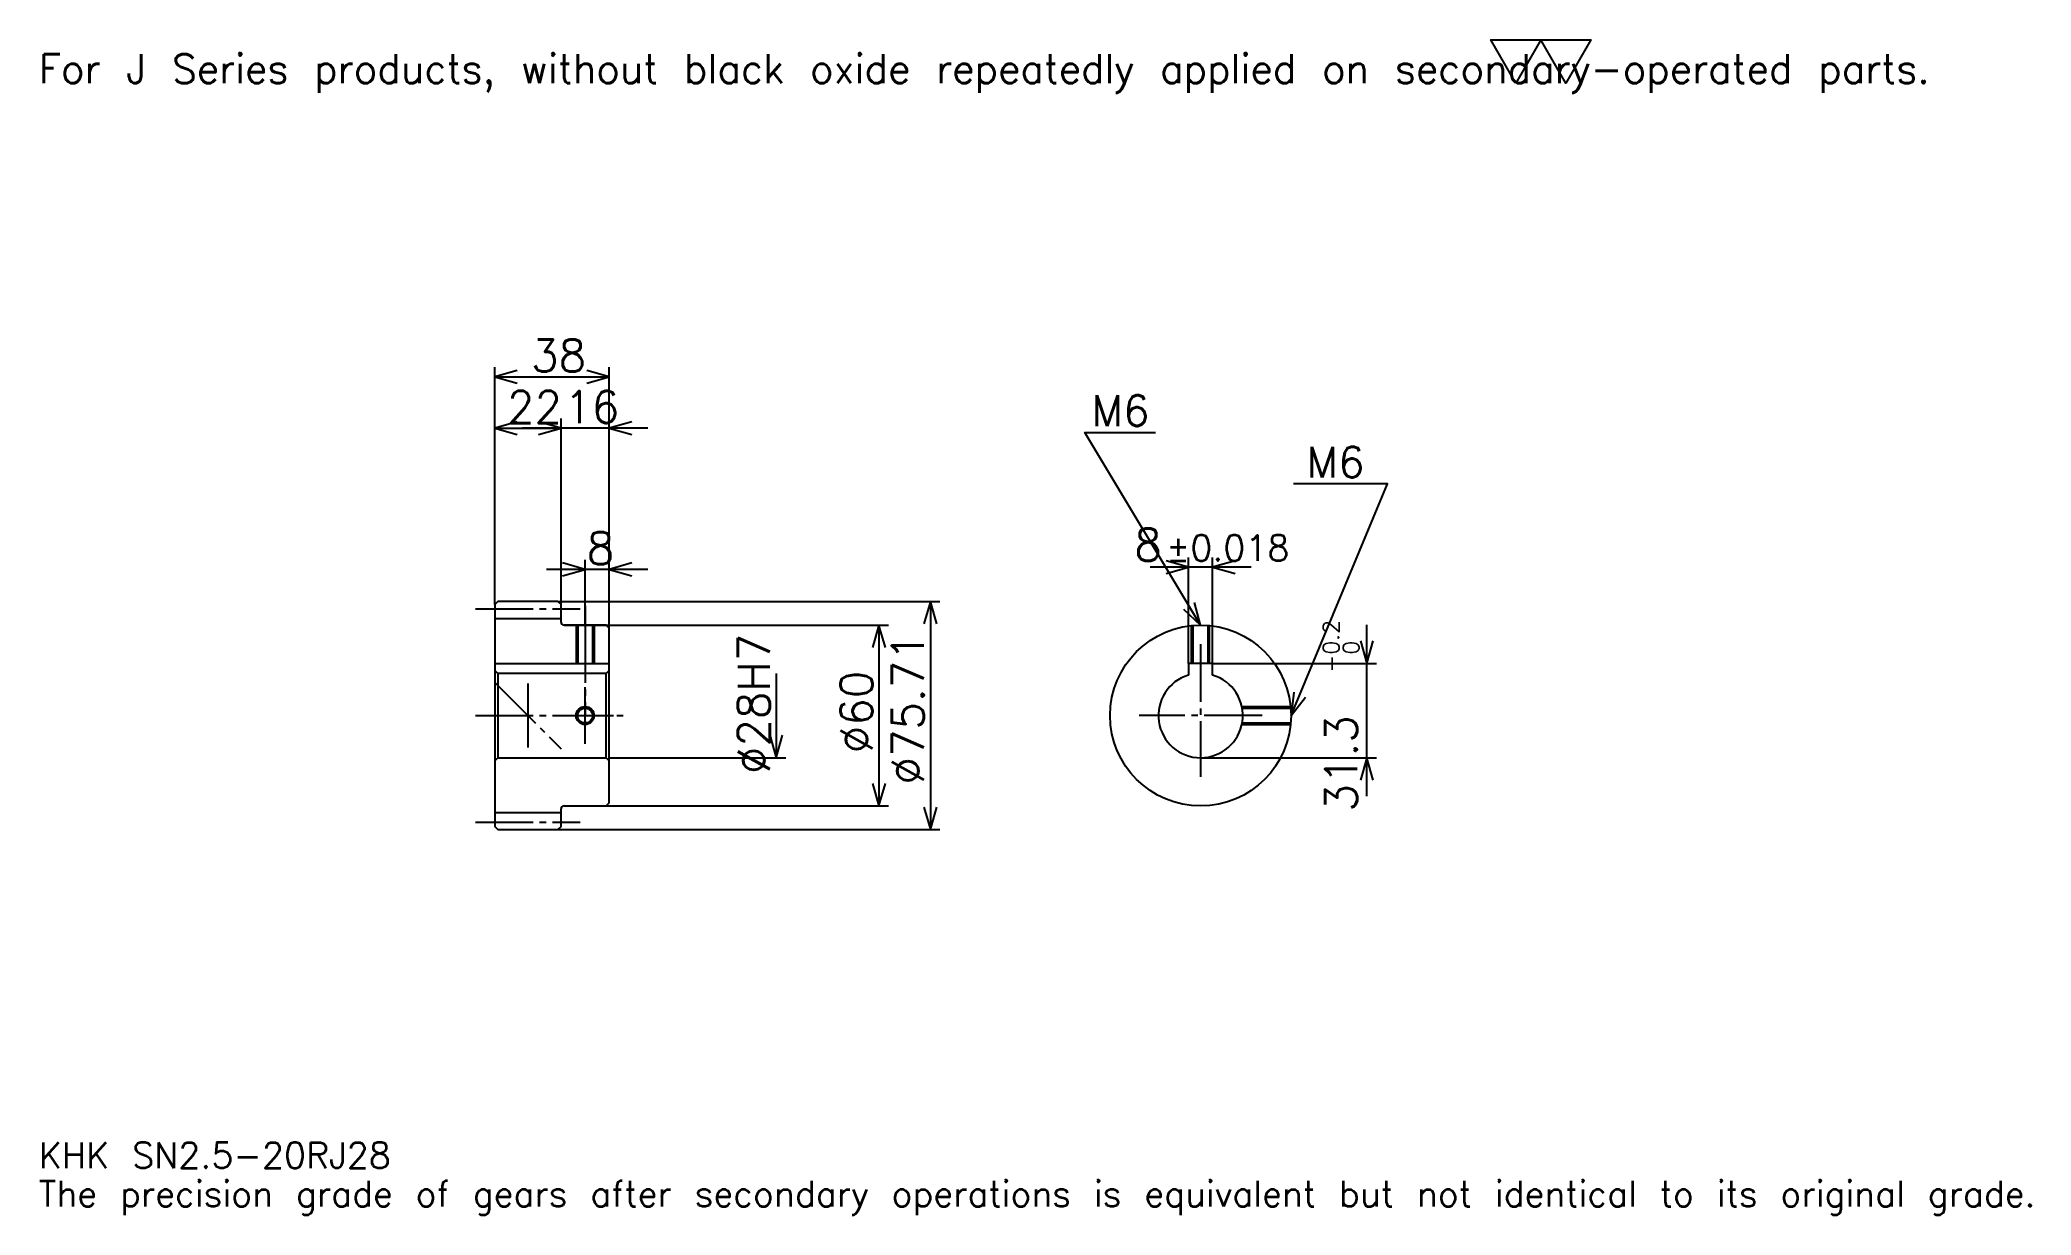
# Model space of a CAD drawing. Extents: x 22 to 682, y 8 to 398.
import ezdxf

# ---------------------------------------------------------------- set-up
doc = ezdxf.new("R2010")
doc.units = 0
doc.linetypes.add('DASHDOT', pattern=[25.565218, 19.173913, -2.130435, 2.130435, -2.130435])
doc.layers.get('0').update_dxf_attribs({"linetype": 'CONTINUOUS'})
doc.layers.add('DASHDOT', color=6, linetype='DASHDOT')
doc.styles.add('KANJI', font='TXT', dxfattribs={"bigfont": 'BIGFONT'})

msp = doc.modelspace()

# ---------------------------------------------------------------- linework, layer by layer
at = {"color": 5}
for p, q in [((172.565216, 211.485779), (172.565216, 289.246643)), ((172.565216, 286.050995), (210.565216, 286.050995)), ((210.565216, 211.485779), (210.565216, 289.246643)), ((194.565216, 211.485779), (194.565216, 272.203156)), ((172.565216, 269.007507), (194.565216, 269.007507)), ((223.347824, 269.007507), (181.782608, 269.007507)), ((202.565216, 211.485779), (202.565216, 225.333603)), ((402.739136, 190.930435), (402.739136, 226.082611)), ((410.739136, 190.930435), (410.739136, 226.082611)), ((223.347824, 222.137939), (189.782608, 222.137939)), ((423.521729, 222.886963), (389.956543, 222.886963)), ((172.565216, 210.485779), (172.565216, 211.485779)), ((193.565216, 211.485779), (210.565216, 211.485779)), ((194.565216, 210.485779), (194.565216, 211.485779)), ((202.565216, 203.630432), (202.565216, 211.485779)), ((202.565216, 203.630432), (202.565216, 211.485779)), ((210.565216, 211.485779), (320.282593, 211.485779)), ((210.565216, 202.630432), (210.565216, 211.485779)), ((317.086945, 211.485779), (317.086945, 135.775085)), ((195.565216, 203.630432), (210.565216, 203.630432)), ((210.565216, 203.630432), (303.239136, 203.630432)), ((300.043488, 203.630432), (300.043488, 143.630432)), ((461.869568, 146.847824), (461.869568, 203.713043)), ((265.956512, 187.630432), (265.956512, 159.630432)), ((410.739136, 190.930435), (465.065216, 190.930435)), ((210.565216, 159.630432), (269.152161, 159.630432)), ((406.739136, 159.630432), (465.065216, 159.630432)), ((195.565216, 143.630432), (210.565216, 143.630432)), ((210.565216, 143.630432), (303.239136, 143.630432)), ((193.565216, 135.775085), (210.565216, 135.775085)), ((210.565216, 135.775085), (320.282593, 135.775085))]:
    msp.add_line(p, q, dxfattribs=at)
at = {"color": 4}
for p, q in [((172.565216, 205.860779), (194.565216, 205.860779)), ((172.565216, 190.930435), (210.565216, 190.930435)), ((173.565216, 187.630432), (173.565216, 159.630432)), ((209.565216, 187.630432), (210.565216, 188.630432)), ((209.565216, 159.630432), (210.565216, 158.630432)), ((172.565216, 141.400085), (194.565216, 141.400085))]:
    msp.add_line(p, q, dxfattribs=at)
at = {"color": 7}
msp.add_line((183.565216, 184.282608), (183.565216, 162.978256), dxfattribs=at)
msp.add_lwpolyline([(511.304352, 383.478271), (502.995667, 397.880005), (536.230469, 397.880005), (527.921753, 383.478271), (519.613037, 397.880005), (511.304352, 383.478271)], dxfattribs=at)
at = {"color": 5}
for points in [[(180.021744, 288.181427), (172.565216, 286.050995), (180.021744, 283.920563)], [(203.108688, 283.920563), (210.565216, 286.050995), (203.108688, 288.181427)], [(180.021744, 271.137939), (172.565216, 269.007507), (180.021744, 266.877075)], [(187.108688, 266.877075), (194.565216, 269.007507), (187.108688, 271.137939)], [(187.108688, 266.877075), (194.565216, 269.007507), (187.108688, 271.137939)], [(218.021729, 271.137939), (210.565216, 269.007507), (218.021729, 266.877075)], [(406.739136, 203.630432), (368.391296, 267.543457), (391.82608, 267.543457)], [(436.739136, 173.630432), (468.695648, 250.5), (437.591309, 250.5)], [(395.282593, 220.756516), (402.739136, 222.886963), (395.282593, 225.017395)], [(418.195679, 225.017395), (410.739136, 222.886963), (418.195679, 220.756516)], [(195.108688, 220.007507), (202.565216, 222.137939), (195.108688, 224.268387)], [(218.021729, 224.268387), (210.565216, 222.137939), (218.021729, 220.007507)], [(319.217377, 204.029251), (317.086945, 211.485779), (314.956512, 204.029251)], [(401.075958, 208.928253), (406.739136, 203.630432), (404.729614, 211.120453)], [(302.17392, 196.173904), (300.043488, 203.630432), (297.913055, 196.173904)], [(459.739136, 198.386948), (461.869568, 190.930435), (464, 198.386948)], [(437.634277, 181.333496), (436.739136, 173.630432), (441.568695, 179.697861)], [(263.82608, 167.08696), (265.956512, 159.630432), (268.086945, 167.08696)], [(464, 152.173904), (461.869568, 159.630432), (459.739136, 152.173904)], [(297.913055, 151.08696), (300.043488, 143.630432), (302.17392, 151.08696)], [(314.956512, 143.231613), (317.086945, 135.775085), (319.217377, 143.231613)]]:
    msp.add_lwpolyline(points, dxfattribs=at)
at = {"color": 4}
for points in [[(194.565216, 204.630432), (194.565216, 210.485779), (193.565216, 211.485779), (173.565216, 211.485779), (172.565216, 210.485779), (172.565216, 158.630432)], [(195.565216, 143.630432), (209.565216, 143.630432), (210.565216, 144.630432), (210.565216, 202.630432), (209.565216, 203.630432), (195.565216, 203.630432)], [(199.565216, 203.630432), (199.565216, 190.930435)], [(200.105225, 203.630432), (200.105225, 190.930435)], [(205.025208, 203.630432), (205.025208, 190.930435)], [(205.565216, 203.630432), (205.565216, 190.930435)], [(403.739136, 190.930435), (403.739136, 203.480057)], [(404.279114, 190.930435), (404.279114, 203.529404)], [(409.199158, 190.930435), (409.199158, 203.529404)], [(409.739136, 190.930435), (409.739136, 203.480057)], [(172.565216, 158.630432), (173.565216, 159.630432), (209.565216, 159.630432), (209.565216, 187.630432), (173.565216, 187.630432), (172.565216, 188.630432)], [(410.739136, 187.046844), (410.739136, 190.930435), (402.739136, 190.930435), (402.739136, 187.046844)], [(420.41394, 176.630432), (436.588745, 176.630432)], [(420.521301, 176.090439), (436.638092, 176.090439)], [(420.41394, 170.630432), (436.588745, 170.630432)], [(420.521301, 171.170425), (436.638092, 171.170425)], [(172.565216, 158.630432), (172.565216, 136.775085), (173.565216, 135.775085), (193.565216, 135.775085), (194.565216, 136.775085), (194.565216, 142.630432)]]:
    msp.add_lwpolyline(points, dxfattribs=at)
for centre, radius in [((406.739136, 173.630432), 30), ((202.565216, 173.630432), 2.46)]:
    msp.add_circle(centre, radius, dxfattribs=at)
at = {"color": 7}
msp.add_circle((202.565216, 173.630432), 3, dxfattribs=at)
at = {"color": 4}
for centre, radius, start, end in [((195.565216, 204.630432), 1, 180, 270), ((406.739136, 173.630432), 14, 106.601549926, 73.398450074), ((195.565216, 142.630432), 1, 90, 180)]:
    msp.add_arc(centre, radius, start, end, dxfattribs=at)
at = {"layer": 'DASHDOT', "color": 7}
for p, q in [((166.173904, 208.985779), (200.956512, 208.985779)), ((202.565216, 203.630432), (202.565216, 173.630432)), ((406.739136, 197.321732), (406.739136, 153.239136)), ((172.565216, 184.630432), (194.565216, 162.630432)), ((166.173904, 173.630432), (216.956512, 173.630432)), ((427.130432, 173.630432), (386.347839, 173.630432)), ((166.173904, 138.275085), (200.956512, 138.275085))]:
    msp.add_line(p, q, dxfattribs=at)
for points in [[(202.565216, 210.021729), (202.565216, 184.539124)], [(202.565216, 164.239136), (202.565216, 183.021729)], [(193.17392, 173.630432), (211.956512, 173.630432)]]:
    msp.add_lwpolyline(points, dxfattribs=at)

# ---------------------------------------------------------------- texts
at = {"color": 7, "style": 'KANJI'}
for s, height, p in [('For J Series products, without black oxide repeatedly applied on secondary-operated parts.', 9.586957, (21.304348, 383.478271)), ('38', 10.652174, (184.641296, 287.755341)), ('22', 10.652174, (176.641296, 270.711853)), ('16', 10.652174, (195.641296, 270.711853)), ('M6', 10.226087, (370.521729, 269.67392)), ('M6', 10.226087, (441.852173, 252.630432)), ('8', 10.652174, (203.103256, 223.8423)), ('8', 10.652174, (384.750946, 225.017395)), ('%%p0.018', 8.521739, (395.295288, 225.017395)), ('KHK SN2.5-20RJ28', 8.521739, (21.304348, 23.434782)), ('The precision grade of gears after secondary operations is equivalent but not identical to its original grade.', 8.521739, (21.304348, 10.652174))]:
    msp.add_text(s, height=height, dxfattribs=at).set_placement(p)
for s, height, p in [('%%c28H7', 10.652174, (263.82608, 154.190216)), ('0.2', 5.326087, (452.70871, 193.849304)), ('%%c75.71', 10.652174, (314.956512, 150.728256)), ('+', 5.326087, (452.70871, 187.884094)), ('0', 5.326087, (459.313049, 193.849304)), ('%%c60', 10.652174, (297.913055, 161.114136)), ('31.3', 10.652174, (458.67392, 141.777267))]:
    msp.add_text(s, height=height, rotation=90, dxfattribs=at).set_placement(p)

doc.saveas('drawing.dxf')
